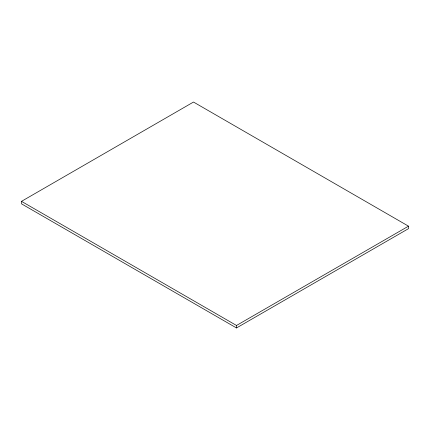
<?xml version="1.0" encoding="UTF-8"?>
<svg xmlns="http://www.w3.org/2000/svg" width="430" height="430" viewBox="0 0 430 430"><rect width="100%" height="100%" fill="white"/><g stroke="black" fill="none" stroke-linecap="round" stroke-linejoin="round"><path stroke-width="0.64" d="M21.5 201.347L193.5 102.044L408.5 226.169L408.5 228.652L236.5 327.956L21.5 203.831L21.5 201.347L236.5 325.472L408.5 226.169M236.5 325.472L236.5 327.956"/></g></svg>
